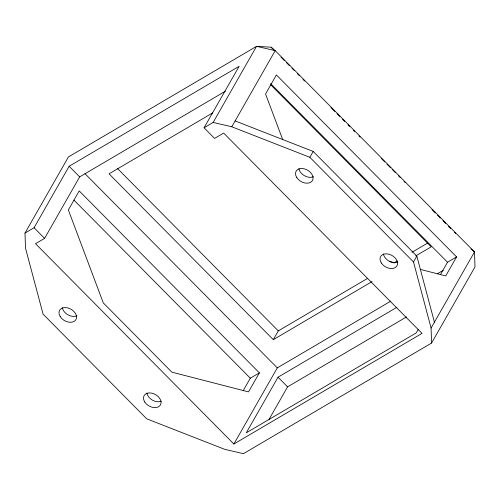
<?xml version="1.0" encoding="UTF-8"?>
<svg xmlns="http://www.w3.org/2000/svg" width="500" height="500" viewBox="0 0 500 500"><rect width="100%" height="100%" fill="white"/><g stroke="black" fill="none" stroke-linecap="round" stroke-linejoin="round"><path stroke-width="0.75" d="M25 233.081L68.425 156.95L256.556 46.325L271.131 47.2L275.2 50.65L474.506 251.925L475 266.919L431.575 343.05L243.444 453.675L224.8 449.35L146.719 418.831L43.081 314.169L25.494 248.075L25 233.081L34.075 227.744L69.144 166.256L239.131 66.3L204.062 127.788L214.581 138.412L223.656 133.081L422.013 333.387L233.875 444.012L35.525 243.706L44.6 238.369L79.669 176.881L225.469 91.15M213.137 122.45L256.556 46.325L275.2 50.65L231.775 126.775L213.137 122.45L204.062 127.788M431.575 343.05L431.087 328.05L413.5 261.956L309.856 157.3L313.194 151.444L235.113 120.919M243.194 390.669L250.306 378.2L259.381 372.869L79.206 190.912L68.35 209.944L103.281 302.9L171.844 372.144L248.525 391.9L259.381 372.869M212.525 112.981L109.056 173.825L273.288 339.669L278.3 330.887L367.656 278.344M233.875 444.012L277.3 367.887L390.85 301.112M396.944 307.262L278.025 377.194L246.287 432.825L416.275 332.869L418.212 329.475M269.012 419.419L287.587 386.85L406.512 316.925M413.5 261.956L416.838 256.106L313.194 151.444M440.406 274.706L447.519 262.238L456.587 256.9L276.413 74.95L265.556 93.981L282.75 139.738M456.587 256.9L445.731 275.931L420.175 269.35M431.087 328.05L474.506 251.925L471.025 248.969M393.856 262.938L397.219 260.963M412 252.269L427.45 243.181M273.288 339.669L372.05 281.594M415.725 255.919L431.175 246.831L270.788 84.862M437.212 273.856L443.263 270.3M389.35 261.406L394.613 262.762M231.775 126.775L309.856 157.3M271.131 47.2L273.881 49.975M281.019 57.181L284.312 60.506M286.506 62.725L289.25 65.5M292 68.269L294.194 70.487M297.488 73.819L299.137 75.481M302.981 79.362L304.625 81.025M330.981 107.638L334.825 111.519M337.019 113.737L339.769 116.512M342.512 119.281L344.706 121.5M348 124.825L349.65 126.494M353.494 130.375L354.594 131.481M358.981 135.919L360.081 137.025M381.494 158.65L384.787 161.975M386.987 164.194L390.281 167.525M392.475 169.737L395.225 172.512M398.519 175.837L400.163 177.5M404.006 181.381L405.106 182.494M432.006 209.662L435.306 212.987M437.5 215.206L440.244 217.981M442.987 220.75L445.737 223.525M448.481 226.294L450.675 228.512M454.519 232.394L455.619 233.506M270.637 83.612L447.519 262.238M117.362 168.369L278.3 330.887M84.987 173.681L277.3 367.887M69.144 166.256L79.669 176.881M278.025 377.194L287.587 386.85M73.975 200.131L250.306 378.2M34.075 227.744L44.6 238.369M416.838 256.106L434.425 322.194M161.444 401.144A9.406 6.556 29.7 0 1 152.469 400.169A9.406 6.556 29.7 0 1 146.881 393.006M76.938 315.806A9.406 6.556 29.7 0 1 67.962 314.831A9.406 6.556 29.7 0 1 62.375 307.663M313.469 176.719A9.406 6.556 29.7 0 1 304.494 175.744A9.406 6.556 29.7 0 1 298.906 168.581M397.975 262.062A9.406 6.556 29.7 0 1 389 261.087A9.406 6.556 29.7 0 1 383.413 253.919M60.275 316.706A9.406 6.556 29.7 0 0 75.494 320.238A9.406 6.556 29.7 0 0 67.537 307.869A9.406 6.556 29.7 0 0 60.275 316.706M144.781 402.044A9.406 6.556 29.7 0 0 160.006 405.575A9.406 6.556 29.7 0 0 152.044 393.206A9.406 6.556 29.7 0 0 144.781 402.044M296.806 177.619A9.406 6.556 29.7 0 0 312.025 181.15A9.406 6.556 29.7 0 0 304.069 168.781A9.406 6.556 29.7 0 0 296.806 177.619M381.312 262.962A9.406 6.556 29.7 0 0 396.531 266.494A9.406 6.556 29.7 0 0 388.575 254.119A9.406 6.556 29.7 0 0 381.312 262.962"/></g></svg>
